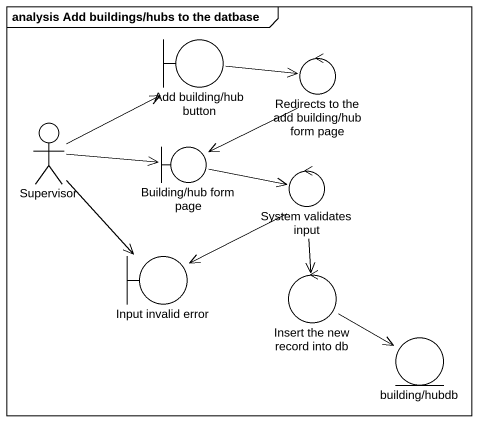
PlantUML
@startuml
mainframe analysis Add buildings/hubs to the datbase
boundary "Add building/hub button" as Add_building_hub_button
control "Redirects to the add building/hub form page" as Redirects_to_the_add
actor Supervisor
boundary "Building/hub form page" as Building_hub_form_page
control "System validates input" as System_validates_input
boundary "Input invalid error" as Input_invalid_error
control "Insert the new record into db" as Insert_the_new_record_into
entity "building/hubdb" as building_hubdb
Add_building_hub_button -right-> Redirects_to_the_add
Redirects_to_the_add --> Building_hub_form_page
Supervisor -up-> Add_building_hub_button
Supervisor -right-> Building_hub_form_page
Supervisor --> Input_invalid_error
Building_hub_form_page -right-> System_validates_input
System_validates_input -left-> Input_invalid_error
System_validates_input --> Insert_the_new_record_into
Insert_the_new_record_into -right-> building_hubdb
@enduml
